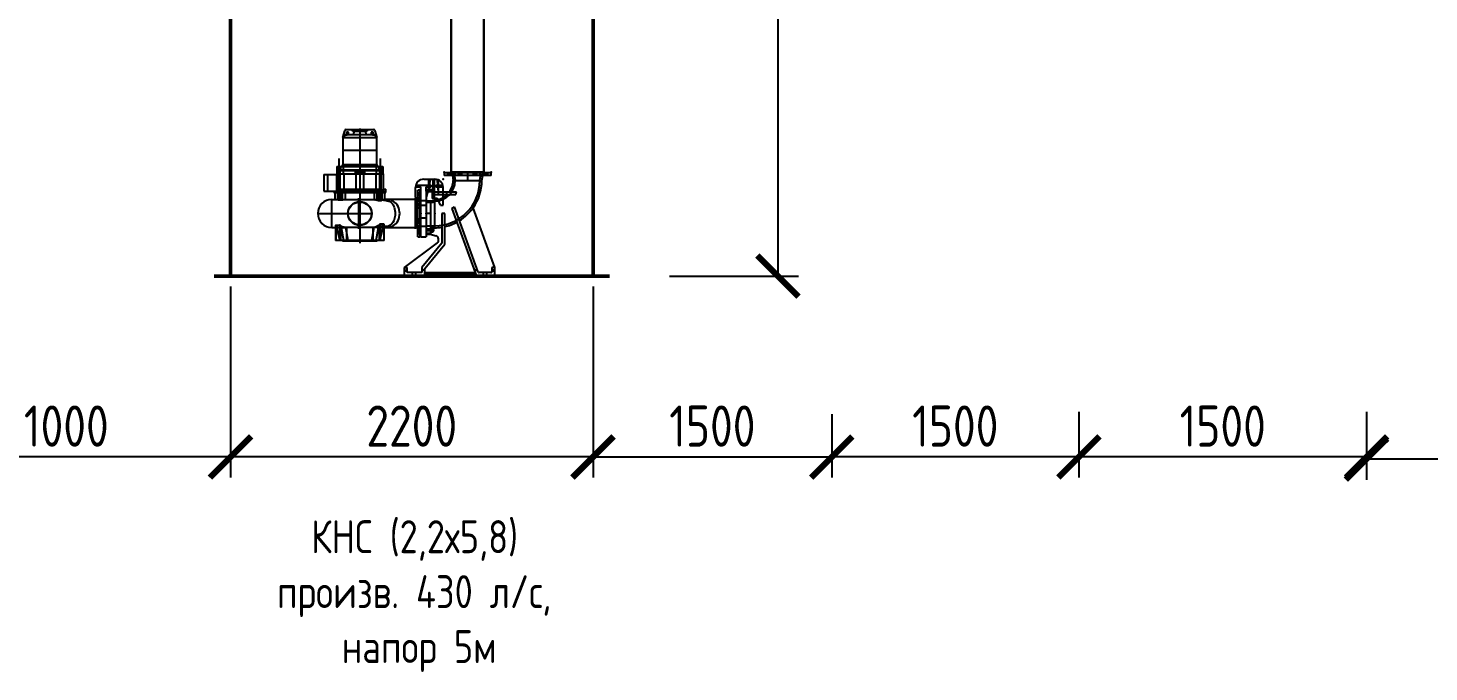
# Model space of a CAD drawing. Header units: millimetres. Extents: x 24859265 to 26550985, y 32092698 to 33532929.
# Drawn here: x 26245838 to 26254340, y 33133380 to 33137289 of the extents above; entities that cross this region are included whole.
import ezdxf

# ---------------------------------------------------------------- set-up
doc = ezdxf.new("R2010")
doc.units = ezdxf.units.MM
doc.layers.add('Труба профиль', color=7, linetype='Continuous', lineweight=50)
doc.styles.add('ARTEM GOST', font='GOST_0.TTF')
doc.styles.add('GOST 2.304', font='GOST_0.TTF')
doc.styles.get("Standard").update_dxf_attribs({"font": 'arial.ttf'})
doc.dimstyles.new('ISO-25', dxfattribs={"dimtxt": 2.5, "dimasz": 2.5, "dimexe": 1.25, "dimexo": 0.625, "dimtad": 1, "dimtxsty": 'Standard', "dimcen": 2.5, "dimadec": 0, "dimazin": 0, "dimtfac": 1, "dimtmove": 0, "dimatfit": 3, "dimfxl": 1, "dimarcsym": 0})

# ---------------------------------------------------------------- blocks, each defined once
blk = doc.blocks.new('_ArchTick')
at = {"color": 0, "linetype": 'ByBlock', "const_width": 0.15}
blk.add_lwpolyline([(-0.5, -0.5), (0.5, 0.5)], dxfattribs=at)
blk = doc.blocks.new('*D213')
at = {"color": 0, "lineweight": -2, "transparency": 16777216}
for p, q in [((26249731.1, 33140312.1), (26250514.3, 33140312.1)), ((26250389.3, 33140312.1), (26250389.3, 33135783.2)), ((26249731.1, 33135783.2), (26250514.3, 33135783.2))]:
    blk.add_line(p, q, dxfattribs=at)
at = {"color": 0, "lineweight": -2, "transparency": 16777216, "xscale": 250, "yscale": 250, "zscale": 250}
for p, rotation in [((26250389.3, 33140312.1), 90), ((26250389.3, 33135783.2), 270)]:
    blk.add_blockref('_ArchTick', p, dxfattribs=dict(at, rotation=rotation))
at = {"color": 0, "transparency": 16777216, "insert": (26250201.8, 33138047.7), "char_height": 250, "attachment_point": 5, "rotation": 90, "style": 'GOST 2.304'}
blk.add_mtext('4529', dxfattribs=at)
blk = doc.blocks.new('*D458')
at = {"color": 0, "lineweight": -2, "transparency": 16777216}
for p, q in [((26253961.2, 33134960.1), (26253961.2, 33134547.5)), ((26261961.2, 33134947.3), (26261961.2, 33134547.5)), ((26261961.2, 33134672.5), (26253961.2, 33134672.5))]:
    blk.add_line(p, q, dxfattribs=at)
at = {"color": 0, "lineweight": -2, "transparency": 16777216, "xscale": 250, "yscale": 250, "zscale": 250, "rotation": 180}
blk.add_blockref('_ArchTick', (26253961.2, 33134672.5), dxfattribs=at)
at = {"color": 0, "lineweight": -2, "transparency": 16777216, "xscale": 250, "yscale": 250, "zscale": 250}
blk.add_blockref('_ArchTick', (26261961.2, 33134672.5), dxfattribs=at)
at = {"color": 0, "transparency": 16777216, "insert": (26257961.2, 33134860), "char_height": 250, "attachment_point": 5, "style": 'GOST 2.304'}
blk.add_mtext('8000', dxfattribs=at)
blk = doc.blocks.new('*D464')
at = {"color": 0, "lineweight": -2, "transparency": 16777216}
for p, q in [((26252215.7, 33134945.1), (26252215.7, 33134560.3)), ((26253961.2, 33134960.1), (26253961.2, 33134560.3)), ((26253961.2, 33134685.3), (26252215.7, 33134685.3))]:
    blk.add_line(p, q, dxfattribs=at)
at = {"color": 0, "lineweight": -2, "transparency": 16777216, "xscale": 250, "yscale": 250, "zscale": 250, "rotation": 180}
blk.add_blockref('_ArchTick', (26252215.7, 33134685.3), dxfattribs=at)
at = {"color": 0, "lineweight": -2, "transparency": 16777216, "xscale": 250, "yscale": 250, "zscale": 250}
blk.add_blockref('_ArchTick', (26253961.2, 33134685.3), dxfattribs=at)
at = {"color": 0, "transparency": 16777216, "insert": (26253088.5, 33134872.8), "char_height": 250, "attachment_point": 5, "style": 'GOST 2.304'}
blk.add_mtext('1500', dxfattribs=at)
blk = doc.blocks.new('*D465')
at = {"color": 0, "lineweight": -2, "transparency": 16777216}
for p, q in [((26250715.7, 33134945.1), (26250715.7, 33134560.3)), ((26252215.7, 33134960.1), (26252215.7, 33134560.3)), ((26252215.7, 33134685.3), (26250715.7, 33134685.3))]:
    blk.add_line(p, q, dxfattribs=at)
at = {"color": 0, "lineweight": -2, "transparency": 16777216, "xscale": 250, "yscale": 250, "zscale": 250, "rotation": 180}
blk.add_blockref('_ArchTick', (26250715.7, 33134685.3), dxfattribs=at)
at = {"color": 0, "lineweight": -2, "transparency": 16777216, "xscale": 250, "yscale": 250, "zscale": 250}
blk.add_blockref('_ArchTick', (26252215.7, 33134685.3), dxfattribs=at)
at = {"color": 0, "transparency": 16777216, "insert": (26251465.7, 33134872.8), "char_height": 250, "attachment_point": 5, "style": 'GOST 2.304'}
blk.add_mtext('1500', dxfattribs=at)
blk = doc.blocks.new('*D580')
at = {"color": 0, "lineweight": -2, "transparency": 16777216}
for p, q in [((26249267, 33135720.7), (26249267, 33134560.3)), ((26250715.7, 33134945.1), (26250715.7, 33134560.3)), ((26249267, 33134685.3), (26250715.7, 33134685.3))]:
    blk.add_line(p, q, dxfattribs=at)
at = {"color": 0, "lineweight": -2, "transparency": 16777216, "xscale": 250, "yscale": 250, "zscale": 250, "rotation": 180}
blk.add_blockref('_ArchTick', (26249267, 33134685.3), dxfattribs=at)
at = {"color": 0, "lineweight": -2, "transparency": 16777216, "xscale": 250, "yscale": 250, "zscale": 250}
blk.add_blockref('_ArchTick', (26250715.7, 33134685.3), dxfattribs=at)
at = {"color": 0, "transparency": 16777216, "insert": (26249991.3, 33134872.8), "char_height": 250, "attachment_point": 5, "style": 'GOST 2.304'}
blk.add_mtext('1500', dxfattribs=at)
blk = doc.blocks.new('*D581')
at = {"color": 0, "lineweight": -2, "transparency": 16777216}
for p, q in [((26247067, 33135720.7), (26247067, 33134560.3)), ((26249267, 33134960.1), (26249267, 33134560.3)), ((26249267, 33134685.3), (26247067, 33134685.3))]:
    blk.add_line(p, q, dxfattribs=at)
at = {"color": 0, "lineweight": -2, "transparency": 16777216, "xscale": 250, "yscale": 250, "zscale": 250, "rotation": 180}
blk.add_blockref('_ArchTick', (26247067, 33134685.3), dxfattribs=at)
at = {"color": 0, "lineweight": -2, "transparency": 16777216, "xscale": 250, "yscale": 250, "zscale": 250}
blk.add_blockref('_ArchTick', (26249267, 33134685.3), dxfattribs=at)
at = {"color": 0, "transparency": 16777216, "insert": (26248167, 33134872.8), "char_height": 250, "attachment_point": 5, "style": 'GOST 2.304'}
blk.add_mtext('2200', dxfattribs=at)
blk = doc.blocks.new('*D583')
at = {"color": 0, "lineweight": -2, "transparency": 16777216}
for p, q in [((26245074.7, 33135232), (26245074.7, 33134560.3)), ((26247067, 33134960.1), (26247067, 33134560.3)), ((26247067, 33134685.3), (26245074.7, 33134685.3))]:
    blk.add_line(p, q, dxfattribs=at)
at = {"color": 0, "lineweight": -2, "transparency": 16777216, "xscale": 250, "yscale": 250, "zscale": 250, "rotation": 180}
blk.add_blockref('_ArchTick', (26245074.7, 33134685.3), dxfattribs=at)
at = {"color": 0, "lineweight": -2, "transparency": 16777216, "xscale": 250, "yscale": 250, "zscale": 250}
blk.add_blockref('_ArchTick', (26247067, 33134685.3), dxfattribs=at)
at = {"color": 0, "transparency": 16777216, "insert": (26246070.8, 33134872.8), "char_height": 250, "attachment_point": 5, "style": 'GOST 2.304'}
blk.add_mtext('1000', dxfattribs=at)

msp = doc.modelspace()

# ---------------------------------------------------------------- linework, layer by layer
at = {"lineweight": 30}
for p, q in [((26248405.3897, 33136413.2213), (26248405.3897, 33137458.4538)), ((26248605.3897, 33136413.2213), (26248605.3897, 33137458.4538))]:
    msp.add_line(p, q, dxfattribs=at)
for p, q in [((26247748.5897, 33136623.3918), (26247748.5897, 33136548.2213)), ((26247748.5897, 33136623.3918), (26247749.1589, 33136623.3918)), ((26247749.1589, 33136623.3918), (26247760.2567, 33136664.8095)), ((26247753.351, 33136623.3918), (26247753.351, 33136639.0368)), ((26247753.351, 33136623.3918), (26247950.4285, 33136623.3918)), ((26247769.0897, 33136641.2213), (26247775.1119, 33136641.2213)), ((26247769.916, 33136672.2213), (26247933.8635, 33136672.2213)), ((26247770.8897, 33136657.2213), (26247770.8897, 33136645.2213)), ((26247782.8897, 33136657.2213), (26247770.8897, 33136657.2213)), ((26247770.8897, 33136645.2213), (26247782.8897, 33136645.2213)), ((26247928.6676, 33136641.2213), (26247775.1119, 33136641.2213)), ((26247782.8897, 33136645.2213), (26247782.8897, 33136657.2213)), ((26247807.8897, 33136662.2213), (26247807.8897, 33136672.2213)), ((26247807.8897, 33136662.2213), (26247819.661, 33136662.2213)), ((26247812.8897, 33136647.2213), (26247812.8897, 33136641.2213)), ((26247819.661, 33136662.2213), (26247884.1185, 33136662.2213)), ((26247851.8897, 33136678.4213), (26247851.8897, 33135982.2963)), ((26247884.1185, 33136662.2213), (26247895.8897, 33136662.2213)), ((26247890.8897, 33136641.2213), (26247890.8897, 33136647.2213)), ((26247895.8897, 33136672.2213), (26247895.8897, 33136662.2213)), ((26247932.8897, 33136657.2213), (26247920.8897, 33136657.2213)), ((26247920.8897, 33136657.2213), (26247920.8897, 33136645.2213)), ((26247920.8897, 33136645.2213), (26247932.8897, 33136645.2213)), ((26247928.6676, 33136641.2213), (26247934.6897, 33136641.2213)), ((26247932.8897, 33136645.2213), (26247932.8897, 33136657.2213)), ((26247943.5227, 33136664.8095), (26247954.6206, 33136623.3918)), ((26247950.4285, 33136639.0368), (26247950.4285, 33136623.3918)), ((26247954.6206, 33136623.3918), (26247955.1897, 33136623.3918)), ((26247955.1897, 33136548.2213), (26247955.1897, 33136623.3918)), ((26247748.3897, 33136548.2213), (26247748.3897, 33136458.5713)), ((26247748.3897, 33136548.2213), (26247955.3897, 33136548.2213)), ((26247955.3897, 33136458.5713), (26247955.3897, 33136548.2213)), ((26247711.8897, 33136448.2213), (26247711.8897, 33136403.2213)), ((26247711.8897, 33136448.2213), (26247991.8897, 33136448.2213)), ((26247714.3897, 33136448.2213), (26247714.3897, 33136403.2213)), ((26247717.2091, 33136448.2213), (26247717.2091, 33136417.2213)), ((26247726.8897, 33136426.2213), (26247726.8897, 33136403.2213)), ((26247976.8897, 33136426.2213), (26247726.8897, 33136426.2213)), ((26247727.2091, 33136285.6213), (26247727.2091, 33136497.7213)), ((26247737.2091, 33136417.2213), (26247737.2091, 33136448.2213)), ((26247955.3897, 33136458.5713), (26247748.3897, 33136458.5713)), ((26247753.631, 33136403.2213), (26247753.631, 33136448.2213)), ((26247824.3897, 33136426.2213), (26247824.3897, 33136406.2213)), ((26247879.3897, 33136426.2213), (26247879.3897, 33136406.2213)), ((26247950.1485, 33136448.2213), (26247950.1485, 33136403.2213)), ((26247966.5703, 33136448.2213), (26247966.5703, 33136417.2213)), ((26247976.5703, 33136285.6213), (26247976.5703, 33136497.7213)), ((26247976.8897, 33136403.2213), (26247976.8897, 33136426.2213)), ((26247986.5703, 33136417.2213), (26247986.5703, 33136448.2213)), ((26247989.3897, 33136448.2213), (26247989.3897, 33136403.2213)), ((26247991.8897, 33136448.2213), (26247991.8897, 33136403.2213)), ((26247633.8897, 33136400.2213), (26247633.8897, 33136299.2213)), ((26247633.8897, 33136400.2213), (26247709.3897, 33136400.2213)), ((26247655.6897, 33136400.2213), (26247655.6897, 33136299.2213)), ((26247709.3897, 33136403.2213), (26247711.8897, 33136403.2213)), ((26247709.3897, 33136403.2213), (26247709.3897, 33136291.2213)), ((26247711.8897, 33136403.2213), (26247712.8278, 33136403.2213)), ((26247712.8278, 33136403.2213), (26247990.9517, 33136403.2213)), ((26247717.2091, 33136417.2213), (26247737.2091, 33136417.2213)), ((26247721.7091, 33136417.2213), (26247721.7091, 33136403.2213)), ((26247722.2091, 33136403.2213), (26247722.2091, 33136400.2213)), ((26247722.2091, 33136400.2213), (26247732.2091, 33136400.2213)), ((26247722.6484, 33136311.2213), (26247722.6484, 33136400.2213)), ((26247726.8897, 33136423.2213), (26247726.8897, 33136403.2213)), ((26247726.8897, 33136423.2213), (26247976.8897, 33136423.2213)), ((26247730.8697, 33136400.2213), (26247730.8697, 33136311.2213)), ((26247732.2091, 33136400.2213), (26247732.2091, 33136403.2213)), ((26247732.7091, 33136403.2213), (26247732.7091, 33136417.2213)), ((26247754.2433, 33136403.2213), (26247754.2433, 33136311.2213)), ((26247824.3897, 33136406.2213), (26247879.3897, 33136406.2213)), ((26247826.8897, 33136423.2213), (26247826.8897, 33136311.2213)), ((26247876.8897, 33136311.2213), (26247876.8897, 33136423.2213)), ((26247949.5361, 33136403.2213), (26247949.5361, 33136311.2213)), ((26247966.5703, 33136417.2213), (26247986.5703, 33136417.2213)), ((26247971.0703, 33136417.2213), (26247971.0703, 33136403.2213)), ((26247971.5703, 33136403.2213), (26247971.5703, 33136311.2213)), ((26247976.8897, 33136403.2213), (26247976.8897, 33136423.2213)), ((26247981.5703, 33136311.2213), (26247981.5703, 33136403.2213)), ((26247982.0703, 33136403.2213), (26247982.0703, 33136417.2213)), ((26247990.9517, 33136403.2213), (26247991.8897, 33136403.2213)), ((26247991.8897, 33136403.2213), (26247994.3897, 33136403.2213)), ((26247994.3897, 33136403.2213), (26247994.3897, 33136291.2213)), ((26248239.8897, 33136371.2213), (26248306.8897, 33136371.2213)), ((26248269.3897, 33136371.2213), (26248269.3897, 33136306.2213)), ((26248276.5427, 33136362.1621), (26248270.5749, 33136305.3821)), ((26248313.2861, 33136370.2213), (26248285.4934, 33136370.2213)), ((26248294.8897, 33136370.2213), (26248294.8897, 33136306.1272)), ((26248303.8897, 33136362.1621), (26248294.8897, 33136362.1621)), ((26248303.8897, 33136370.2213), (26248303.8897, 33136300.0308)), ((26248329.3777, 33136294.2213), (26248322.2368, 33136362.1621)), ((26248329.3897, 33136294.2213), (26248329.3897, 33136365.8727)), ((26248362.8897, 33136410.2213), (26248362.8897, 33136394.2213)), ((26248647.8897, 33136410.2213), (26248362.8897, 33136410.2213)), ((26248647.8897, 33136394.2213), (26248362.8897, 33136394.2213)), ((26248383.0242, 33136410.2213), (26248383.0242, 33136394.2213)), ((26248394.5242, 33136414.1713), (26248394.5242, 33136393.2713)), ((26248400.5968, 33136413.2213), (26248399.8897, 33136412.5142)), ((26248399.8897, 33136412.5142), (26248399.8897, 33136410.2213)), ((26248610.8897, 33136412.5142), (26248399.8897, 33136412.5142)), ((26248610.1826, 33136413.2213), (26248400.5968, 33136413.2213)), ((26248406.0242, 33136394.2213), (26248406.0242, 33136410.2213)), ((26248410.3897, 33136413.2213), (26248413.4297, 33136394.2213)), ((26248413.4297, 33136394.2213), (26248418.3897, 33136363.2213)), ((26248418.3897, 33136363.2213), (26248592.3897, 33136363.2213)), ((26248422.3897, 33136413.2213), (26248430.3897, 33136363.2213)), ((26248430.3897, 33136413.2213), (26248430.3897, 33136394.2213)), ((26248447.9677, 33136410.2213), (26248447.9677, 33136394.2213)), ((26248459.4677, 33136414.1713), (26248459.4677, 33136393.2713)), ((26248470.9677, 33136394.2213), (26248470.9677, 33136410.2213)), ((26248505.3897, 33136415.7213), (26248505.3897, 33136360.7213)), ((26248539.8117, 33136410.2213), (26248539.8117, 33136394.2213)), ((26248551.3117, 33136414.1713), (26248551.3117, 33136393.2713)), ((26248562.8117, 33136394.2213), (26248562.8117, 33136410.2213)), ((26248580.3897, 33136394.2213), (26248580.3897, 33136413.2213)), ((26248580.3897, 33136363.2213), (26248588.3897, 33136413.2213)), ((26248592.3897, 33136363.2213), (26248597.3497, 33136394.2213)), ((26248597.3497, 33136394.2213), (26248600.3897, 33136413.2213)), ((26248604.7553, 33136410.2213), (26248604.7553, 33136394.2213)), ((26248610.8897, 33136412.5142), (26248610.1826, 33136413.2213)), ((26248610.8897, 33136410.2213), (26248610.8897, 33136412.5142)), ((26248616.2553, 33136414.1713), (26248616.2553, 33136393.2713)), ((26248627.7553, 33136394.2213), (26248627.7553, 33136410.2213)), ((26248647.8897, 33136394.2213), (26248647.8897, 33136410.2213)), ((26247633.8897, 33136299.2213), (26247709.3897, 33136299.2213)), ((26247694.3897, 33136299.2213), (26247694.3897, 33136291.2213)), ((26247694.3897, 33136291.2213), (26247720.8019, 33136291.2213)), ((26247699.3897, 33136295.7213), (26247699.3897, 33136291.2213)), ((26247699.3897, 33136295.7213), (26247720.8019, 33136295.7213)), ((26247699.3897, 33136291.2213), (26247699.3897, 33136248.2213)), ((26247716.8897, 33136295.7213), (26247716.8897, 33136248.2213)), ((26247720.8019, 33136295.7213), (26247720.8019, 33136245.116)), ((26247759.1012, 33136295.7213), (26247720.8019, 33136295.7213)), ((26247720.8019, 33136291.2213), (26247759.1012, 33136291.2213)), ((26247721.1427, 33136245.6697), (26247721.1427, 33136295.7213)), ((26247721.5569, 33136311.2213), (26247982.2226, 33136311.2213)), ((26247721.5569, 33136295.7213), (26247721.5569, 33136311.2213)), ((26247721.5569, 33136291.2213), (26247721.5569, 33136295.7213)), ((26247723.3504, 33136244.1293), (26247723.3504, 33136295.7213)), ((26247726.3052, 33136295.7213), (26247726.3052, 33136248.1547)), ((26247736.8511, 33136243.3665), (26247736.8511, 33136295.7213)), ((26247746.1082, 33136244.4792), (26247746.1082, 33136295.7213)), ((26247944.6783, 33136295.7213), (26247759.1012, 33136295.7213)), ((26247759.1012, 33136291.2213), (26247944.6783, 33136291.2213)), ((26247765.3751, 33136291.2213), (26247765.3751, 33136295.7213)), ((26247765.3751, 33136247.5517), (26247765.3751, 33136291.2213)), ((26247801.8897, 33136311.2213), (26247801.8897, 33136291.2213)), ((26247821.8897, 33136311.2213), (26247821.8897, 33136291.2213)), ((26247845.8897, 33136069.7213), (26247845.8897, 33136256.7213)), ((26247881.8897, 33136311.2213), (26247881.8897, 33136291.2213)), ((26247901.8897, 33136311.2213), (26247901.8897, 33136291.2213)), ((26247938.4044, 33136295.7213), (26247938.4044, 33136291.2213)), ((26247938.4044, 33136291.2213), (26247938.4044, 33136246.7961)), ((26247982.9775, 33136295.7213), (26247944.6783, 33136295.7213)), ((26247944.6783, 33136291.2213), (26247982.9775, 33136291.2213)), ((26247957.6713, 33136242.296), (26247957.6713, 33136295.7213)), ((26247966.9284, 33136240.4531), (26247966.9284, 33136295.7213)), ((26247977.4742, 33136246.7961), (26247977.4742, 33136295.7213)), ((26247980.4291, 33136240.4531), (26247980.4291, 33136295.7213)), ((26247982.2226, 33136311.2213), (26247982.2226, 33136295.7213)), ((26247982.2226, 33136295.7213), (26247982.2226, 33136291.2213)), ((26247982.6368, 33136242.296), (26247982.6368, 33136295.7213)), ((26247982.9775, 33136295.7213), (26248004.3897, 33136295.7213)), ((26247982.9775, 33136241.5403), (26247982.9775, 33136295.7213)), ((26247982.9775, 33136291.2213), (26248009.3897, 33136291.2213)), ((26247986.8897, 33136248.2213), (26247986.8897, 33136295.7213)), ((26247994.3897, 33136311.2213), (26248009.3897, 33136311.2213)), ((26248004.3897, 33136291.2213), (26248004.3897, 33136295.7213)), ((26248004.3897, 33136246.7961), (26248004.3897, 33136291.2213)), ((26248009.3897, 33136291.2213), (26248009.3897, 33136311.2213)), ((26248188.8314, 33136069.7213), (26248188.8314, 33136256.7213)), ((26248189.8897, 33136263.2213), (26248189.8897, 33136321.2213)), ((26248190.0926, 33136325.7213), (26248221.8897, 33136325.7213)), ((26248192.0384, 33136335.7213), (26248284.0897, 33136335.7213)), ((26248222.8397, 33136274.0868), (26248201.9397, 33136274.0868)), ((26248202.8897, 33136229.591), (26248202.8897, 33136305.7213)), ((26248218.8897, 33136305.7213), (26248202.8897, 33136305.7213)), ((26248218.8897, 33136285.5868), (26248202.8897, 33136285.5868)), ((26248202.8897, 33136262.5868), (26248218.8897, 33136262.5868)), ((26248218.8897, 33136217.8451), (26248218.8897, 33136305.7213)), ((26248221.1826, 33136268.7213), (26248218.8897, 33136268.7213)), ((26248221.8897, 33136268.0142), (26248221.1826, 33136268.7213)), ((26248221.1826, 33136216.8527), (26248221.1826, 33136268.7213)), ((26248221.8897, 33136216.5737), (26248221.8897, 33136325.7213)), ((26248255.3897, 33136299.2213), (26248255.3897, 33136325.7213)), ((26248255.3897, 33136325.7213), (26248284.0897, 33136325.7213)), ((26248255.3897, 33136299.2213), (26248255.3897, 33136020.7213)), ((26248264.9256, 33136298.8095), (26248255.3897, 33136263.2213)), ((26248282.8897, 33136306.2213), (26248262.3897, 33136306.2213)), ((26248268.7242, 33136335.7213), (26248268.7242, 33136325.7213)), ((26248269.0897, 33136335.7213), (26248269.0897, 33136325.7213)), ((26248269.3897, 33136306.2213), (26248269.3897, 33136304.7659)), ((26248269.3897, 33136304.7659), (26248269.3897, 33136294.2213)), ((26248305.3897, 33136294.2213), (26248269.3897, 33136294.2213)), ((26248281.1348, 33136335.7213), (26248281.1348, 33136325.7213)), ((26248293.3897, 33136306.2213), (26248282.8897, 33136306.2213)), ((26248284.0897, 33136335.7213), (26248284.0897, 33136325.7213)), ((26248292.8897, 33136255.7213), (26248292.8897, 33136296.2213)), ((26248305.3897, 33136294.2213), (26248356.8897, 33136294.2213)), ((26248305.3897, 33136253.2213), (26248305.3897, 33136294.2213)), ((26248305.3897, 33136278.2213), (26248356.8897, 33136278.2213)), ((26248314.0897, 33136335.7213), (26248314.0897, 33136325.7213)), ((26248314.0897, 33136335.7213), (26248354.7411, 33136335.7213)), ((26248314.0897, 33136325.7213), (26248356.6868, 33136325.7213)), ((26248319.0897, 33136335.7213), (26248319.0897, 33136325.7213)), ((26248325.8897, 33136335.7213), (26248325.8897, 33136325.7213)), ((26248330.0115, 33136278.2213), (26248330.0115, 33136294.2213)), ((26248340.8897, 33136335.7213), (26248340.8897, 33136325.7213)), ((26248345.8897, 33136335.7213), (26248345.8897, 33136325.7213)), ((26248356.8897, 33136213.2213), (26248356.8897, 33136321.2213)), ((26248356.8897, 33136294.2213), (26248438.6546, 33136294.2213)), ((26248356.8897, 33136278.2213), (26248433.9889, 33136278.2213)), ((26248380.0115, 33136278.2213), (26248380.0115, 33136294.2213)), ((26248433.9889, 33136278.2213), (26248438.6546, 33136294.2213)), ((26247681.8897, 33136073.9713), (26247681.8897, 33136252.4713)), ((26247681.8897, 33136248.2213), (26247720.5098, 33136248.2057)), ((26247715.8983, 33136248.2213), (26248004.3897, 33136248.2213)), ((26247720.5098, 33136248.2057), (26247726.3052, 33136248.1547)), ((26247736.8511, 33136243.3665), (26247723.3504, 33136244.1293)), ((26247765.3751, 33136247.5517), (26247746.1082, 33136244.4792)), ((26247765.3751, 33136247.5517), (26247938.4044, 33136246.7961)), ((26247845.8897, 33136232.6355), (26247845.8897, 33136248.2213)), ((26247851.8897, 33136246.7961), (26247851.8897, 33136078.3076)), ((26247980.4291, 33136240.4531), (26247966.9284, 33136240.4531)), ((26247977.4742, 33136246.7961), (26247982.9775, 33136246.7961)), ((26247982.6368, 33136242.296), (26247982.9775, 33136241.5183)), ((26247982.9775, 33136241.5183), (26247982.9486, 33136241.3219)), ((26247982.9775, 33136246.7961), (26248004.3897, 33136246.7961)), ((26247984.2726, 33136246.7961), (26247984.2726, 33136248.2213)), ((26248192.1928, 33136248.2213), (26248004.3897, 33136248.2213)), ((26248188.8314, 33136248.2213), (26248188.8314, 33136078.2213)), ((26248221.8897, 33136248.2213), (26248192.1928, 33136248.2213)), ((26248222.8397, 33136209.1433), (26248201.9397, 33136209.1433)), ((26248221.8897, 33136238.2213), (26248202.8897, 33136238.2213)), ((26248202.8897, 33136020.7213), (26248202.8897, 33136229.591)), ((26248218.8897, 33136220.6433), (26248202.8897, 33136220.6433)), ((26248202.8897, 33136197.6433), (26248218.8897, 33136197.6433)), ((26248218.8897, 33136020.7213), (26248218.8897, 33136217.8451)), ((26248221.1826, 33136057.7213), (26248221.1826, 33136216.8527)), ((26248255.3897, 33136239.2213), (26248221.8897, 33136239.2213)), ((26248221.8897, 33136020.7213), (26248221.8897, 33136216.5737)), ((26248221.8897, 33136213.2213), (26248255.3897, 33136213.2213)), ((26248305.3897, 33136238.2213), (26248255.3897, 33136238.2213)), ((26248255.3897, 33136231.2213), (26248290.3897, 33136231.2213)), ((26248280.3897, 33136231.2213), (26248280.3897, 33136037.2213)), ((26248318.1194, 33136253.2213), (26248295.3897, 33136253.2213)), ((26248305.3897, 33136246.2213), (26248305.3897, 33136253.2213)), ((26248305.3897, 33136246.2213), (26248305.3897, 33136076.3651)), ((26248340.8897, 33136213.2213), (26248327.4042, 33136246.9352)), ((26248340.8897, 33136213.2213), (26248356.8897, 33136213.2213)), ((26248411.0853, 33136193.4319), (26248560.3897, 33135783.2213)), ((26248570.6083, 33135807.7744), (26248426.3999, 33136203.9839)), ((26248539.1709, 33136196.742), (26248539.1112, 33136196.9061)), ((26248670.3897, 33135836.2213), (26248539.1112, 33136196.9061)), ((26247592.6397, 33136163.2213), (26247771.1397, 33136163.2213)), ((26247704.832, 33136089.6106), (26247704.832, 33136000.2213)), ((26247728.8833, 33136092.5891), (26247705.7719, 33136090.3442)), ((26247705.7719, 33136090.3442), (26247705.7719, 33136000.2213)), ((26247706.0035, 33136088.049), (26247706.0035, 33136000.2213)), ((26247728.8833, 33136092.5891), (26247728.8833, 33136000.2213)), ((26247734.2878, 33136090.5446), (26247734.2878, 33136000.2213)), ((26247775.7647, 33136163.2213), (26247928.0147, 33136163.2213)), ((26247845.8897, 33136078.2213), (26247845.8897, 33136093.8071)), ((26247969.4917, 33136094.7641), (26247969.4917, 33136000.2213)), ((26247974.8961, 33136097.5783), (26247974.8961, 33136000.2213)), ((26247998.0076, 33136097.5783), (26247974.8961, 33136097.5783)), ((26247997.7759, 33136094.7641), (26247997.7759, 33136000.2213)), ((26247998.0076, 33136097.5783), (26247998.0076, 33136000.2213)), ((26247998.9475, 33136000.2213), (26247998.9475, 33136096.8253)), ((26248039.5108, 33136094.9388), (26248038.1443, 33136093.9609)), ((26248222.8397, 33136117.2993), (26248201.9397, 33136117.2993)), ((26248218.8897, 33136128.7993), (26248202.8897, 33136128.7993)), ((26248202.8897, 33136105.7993), (26248218.8897, 33136105.7993)), ((26248202.8897, 33136088.2213), (26248221.8897, 33136088.2213)), ((26248221.8897, 33136135.8325), (26248255.3897, 33136135.8325)), ((26248221.8897, 33136087.2213), (26248255.3897, 33136087.2213)), ((26248280.3897, 33136163.2213), (26248255.3897, 33136163.2213)), ((26248255.3897, 33136088.2213), (26248305.3897, 33136088.2213)), ((26248368.3897, 33136163.2213), (26248350.3897, 33136163.2213)), ((26248350.3897, 33136163.2213), (26248350.3897, 33135982.807)), ((26248368.3897, 33135976.2555), (26248368.3897, 33136163.2213)), ((26247681.8897, 33136078.2213), (26247704.832, 33136078.2213)), ((26247704.832, 33136078.2213), (26247766.2948, 33136078.2213)), ((26247998.9475, 33136000.2213), (26247704.832, 33136000.2213)), ((26247711.0826, 33136078.2213), (26247730.5302, 33136000.2213)), ((26247739.1914, 33136078.2213), (26247753.1068, 33136000.2213)), ((26247745.8897, 33136000.2213), (26247745.8897, 33135997.2213)), ((26247936.3191, 33136078.3076), (26247766.2948, 33136078.2213)), ((26247781.391, 33136000.2213), (26247767.4757, 33136078.2213)), ((26247771.8897, 33136078.2213), (26247771.8897, 33135997.2213)), ((26247998.9475, 33136078.2213), (26247779.8364, 33136078.2213)), ((26247936.3191, 33136078.3076), (26247922.3884, 33136000.2213)), ((26247931.8897, 33135997.2213), (26247931.8897, 33136078.2213)), ((26247950.6727, 33136000.2213), (26247964.6034, 33136078.3076)), ((26247957.8897, 33135997.2213), (26247957.8897, 33136000.2213)), ((26247992.7184, 33136078.3076), (26247964.6034, 33136078.3076)), ((26247973.2493, 33136000.2213), (26247992.7184, 33136078.3076)), ((26247998.9475, 33136078.2213), (26248202.8897, 33136078.2213)), ((26248222.8397, 33136052.3558), (26248201.9397, 33136052.3558)), ((26248202.8897, 33136078.2213), (26248221.8897, 33136078.2213)), ((26248218.8897, 33136063.8558), (26248202.8897, 33136063.8558)), ((26248202.8897, 33136040.8558), (26248218.8897, 33136040.8558)), ((26248202.8897, 33136020.7213), (26248218.8897, 33136020.7213)), ((26248218.8897, 33136057.7213), (26248221.1826, 33136057.7213)), ((26248221.1826, 33136057.7213), (26248221.8897, 33136058.4284)), ((26248221.8897, 33136020.7213), (26248255.3897, 33136020.7213)), ((26248280.3897, 33136067.2473), (26248255.3897, 33136067.2473)), ((26248280.3897, 33136058.6507), (26248255.3897, 33136058.6507)), ((26248280.3897, 33136041.2223), (26248255.3897, 33136041.2223)), ((26248255.3897, 33136037.2213), (26248280.3897, 33136037.2213)), ((26248279.8897, 33136060.2213), (26248300.8897, 33136060.2213)), ((26248280.3897, 33136076.3651), (26248305.3897, 33136076.3651)), ((26248280.3897, 33136037.2213), (26248312.1575, 33136028.2878)), ((26248290.3897, 33136049.7213), (26248290.3897, 33136070.7213)), ((26247745.8897, 33135997.2213), (26247957.8897, 33135997.2213)), ((26248320.2608, 33135984.1252), (26248120.3897, 33135836.2213)), ((26248350.3897, 33135982.807), (26248227.3897, 33135836.2213)), ((26248245.3897, 33135829.6698), (26248368.3897, 33135976.2555)), ((26248120.3897, 33135836.2213), (26248138.3897, 33135836.2213)), ((26248120.3897, 33135836.2213), (26248120.3897, 33135783.2213)), ((26248138.3897, 33135804.2213), (26248138.3897, 33135836.2213)), ((26248227.3897, 33135836.2213), (26248227.3897, 33135804.2213)), ((26248670.3897, 33135836.2213), (26248652.3897, 33135836.2213)), ((26248652.3897, 33135836.2213), (26248652.3897, 33135809.6213)), ((26248670.3897, 33135786.8213), (26248670.3897, 33135836.2213)), ((26248120.3897, 33135819.7636), (26248138.3897, 33135819.7636)), ((26248120.3897, 33135814.8014), (26248138.3897, 33135814.8014)), ((26248120.3897, 33135783.2213), (26248245.3897, 33135783.2213)), ((26248227.3897, 33135804.2213), (26248138.3897, 33135804.2213)), ((26248170.3897, 33135804.2213), (26248170.3897, 33135783.2213)), ((26248190.3897, 33135804.2213), (26248190.3897, 33135783.2213)), ((26248245.3897, 33135819.2213), (26248227.3897, 33135819.2213)), ((26248245.3897, 33135783.2213), (26248245.3897, 33135829.6698)), ((26248245.3897, 33135805.2213), (26248552.3824, 33135805.2213)), ((26248245.3897, 33135795.2213), (26248556.0221, 33135795.2213)), ((26248566.442, 33135819.2213), (26248547.2868, 33135819.2213)), ((26248560.3897, 33135783.2213), (26248666.7897, 33135783.2213)), ((26248646.9897, 33135804.2213), (26248575.6827, 33135804.2213)), ((26248600.3897, 33135804.2213), (26248600.3897, 33135783.2213)), ((26248620.3897, 33135804.2213), (26248620.3897, 33135783.2213)), ((26248670.3897, 33135819.7636), (26248652.3897, 33135819.7636)), ((26248652.3897, 33135814.8014), (26248670.3897, 33135814.8014))]:
    msp.add_line(p, q)
for points in [[(26247769.3074, 33136641.2213), (26247765.5561, 33136640.8803), (26247758.9936, 33136638.4827), (26247753.6074, 33136634.0523), (26247750.9964, 33136630.2496)], [(26247775.1119, 33136641.2213), (26247773.1496, 33136641.1409), (26247765.2581, 33136639.059), (26247758.9209, 33136634.5718), (26247754.839, 33136628.5454), (26247753.351, 33136623.3918)], [(26247950.4285, 33136623.3918), (26247949.4611, 33136627.2451), (26247948.0267, 33136630.3616), (26247943.5381, 33136635.8153), (26247937.5228, 33136639.4969), (26247930.3754, 33136641.1604), (26247928.6676, 33136641.2213)], [(26247952.783, 33136630.2496), (26247951.3211, 33136632.5977), (26247946.3648, 33136637.4831), (26247940.0717, 33136640.4534), (26247934.4721, 33136641.2213)], [(26247879.3897, 33136411.4576), (26247864.6554, 33136413.2331), (26247849.317, 33136413.7265), (26247836.833, 33136413.035), (26247824.3897, 33136411.4576)], [(26247723.3504, 33136244.1293), (26247721.5913, 33136244.4187), (26247720.829, 33136244.9612), (26247720.8019, 33136245.1066)], [(26247721.1427, 33136245.6697), (26247723.6981, 33136247.3648), (26247726.3052, 33136248.1547)], [(26247746.1082, 33136244.4792), (26247742.7998, 33136243.8123), (26247739.5266, 33136243.4118), (26247736.8511, 33136243.3665)], [(26247845.8897, 33136093.8071), (26247834.9349, 33136095.5368), (26247824.618, 33136098.8021), (26247815.2077, 33136103.4188), (26247806.6379, 33136109.3307), (26247797.5766, 33136118.1032), (26247790.137, 33136128.5358), (26247784.9328, 33136139.7013), (26247781.7384, 33136151.8038), (26247780.7985, 33136162.5827), (26247781.5394, 33136173.3819), (26247783.7454, 33136183.1886), (26247787.2923, 33136192.4687), (26247792.2821, 33136201.3545), (26247798.4107, 33136209.2994), (26247806.4342, 33136216.9445), (26247815.5132, 33136223.2027), (26247826.9668, 33136228.5324), (26247839.485, 33136231.8353), (26247845.8897, 33136232.6355)], [(26247845.8897, 33136232.6355), (26247855.2549, 33136232.7846), (26247864.5342, 33136231.765), (26247873.3641, 33136229.6379), (26247881.6972, 33136226.498), (26247892.6227, 33136220.3698), (26247902.2588, 33136212.4396), (26247910.4273, 33136202.7561), (26247916.803, 33136191.5544), (26247920.7318, 33136180.3059), (26247922.6991, 33136168.4121), (26247922.6799, 33136157.8791), (26247921.0791, 33136147.5059), (26247918.0826, 33136137.9313), (26247913.8044, 33136129.0029), (26247907.9714, 33136120.3772), (26247901.0182, 33136112.8101), (26247891.9727, 33136105.6328), (26247881.832, 33136100.0054), (26247872.7669, 33136096.6247), (26247863.1276, 33136094.4447), (26247854.5356, 33136093.6258), (26247845.8897, 33136093.8071)], [(26247957.6713, 33136242.296), (26247948.1648, 33136244.9584), (26247938.4044, 33136246.7961)], [(26247966.9284, 33136240.4531), (26247964.2706, 33136240.6678), (26247961.266, 33136241.2612), (26247958.1079, 33136242.154), (26247957.6713, 33136242.296)], [(26247977.4742, 33136246.7961), (26247980.0711, 33136244.9743), (26247982.6368, 33136242.296)], [(26247982.9486, 33136241.3219), (26247982.099, 33136240.6552), (26247980.4291, 33136240.4531)], [(26247984.2726, 33136246.7961), (26247995.3025, 33136243.3831), (26247995.6338, 33136243.2468)], [(26247995.6338, 33136243.2468), (26248010.7902, 33136242.261), (26248018.1523, 33136240.9453), (26248025.3255, 33136238.9065), (26248033.7304, 33136235.2016)], [(26248033.7304, 33136235.2016), (26248033.9866, 33136235.0604), (26248039.5307, 33136231.4891)], [(26248039.5307, 33136231.4891), (26248042.3149, 33136229.2634), (26248046.2472, 33136225.5001), (26248050.0046, 33136221.0553), (26248053.6545, 33136215.6796), (26248057.0137, 33136209.4448), (26248060.3059, 33136201.4827), (26248063.083, 33136192.1987), (26248065.0797, 33136182.1211), (26248066.2577, 33136170.8961), (26248066.4701, 33136161.2157), (26248065.9311, 33136151.2777), (26248064.8132, 33136142.6478), (26248063.1049, 33136134.3326), (26248060.7624, 33136126.2758), (26248057.9007, 33136118.9229), (26248052.6928, 33136109.2248), (26248046.6546, 33136101.3801), (26248041.3976, 33136096.4092), (26248039.5108, 33136094.9388)], [(26248411.0853, 33136193.4319), (26248425.4812, 33136203.2899), (26248426.3999, 33136203.9839)], [(26247705.7719, 33136090.3442), (26247705.1314, 33136090.1468), (26247704.8485, 33136089.7691), (26247704.832, 33136089.6225)], [(26247704.832, 33136089.6225), (26247704.9273, 33136089.2281), (26247705.4432, 33136088.5282), (26247706.0035, 33136088.049)], [(26247706.0035, 33136088.049), (26247715.1902, 33136082.5187), (26247725.1847, 33136079.1533), (26247734.0626, 33136078.2213)], [(26247734.2878, 33136090.5446), (26247732.7871, 33136091.5491), (26247731.4631, 33136092.1456), (26247730.0572, 33136092.5258), (26247729.0646, 33136092.5999), (26247728.8833, 33136092.5891)], [(26247766.2948, 33136078.2213), (26247756.8706, 33136079.2088), (26247747.4464, 33136082.2611), (26247740.7409, 33136085.8304), (26247734.2878, 33136090.5446)], [(26247969.4917, 33136094.7641), (26247960.8924, 33136087.3379), (26247951.2587, 33136081.9105), (26247943.9267, 33136079.4648), (26247936.3191, 33136078.3076)], [(26247964.6034, 33136078.3076), (26247971.2162, 33136079.2355), (26247977.7961, 33136081.2038), (26247988.057, 33136086.5643), (26247997.7759, 33136094.7641)], [(26247974.8961, 33136097.5783), (26247973.9409, 33136097.4508), (26247972.9085, 33136097.1033), (26247971.8153, 33136096.5565), (26247970.6153, 33136095.756), (26247969.4917, 33136094.7641)], [(26248033.1788, 33136090.9434), (26248030.0598, 33136089.4141), (26248024.0541, 33136087.1102), (26248010.2099, 33136084.1048), (26247995.6338, 33136083.1958)], [(26247997.7759, 33136094.7641), (26247998.6762, 33136095.9463), (26247998.9472, 33136096.8035), (26247998.9475, 33136096.8288)], [(26247998.9475, 33136096.8288), (26247998.7788, 33136097.3146), (26247998.3251, 33136097.5493), (26247998.0076, 33136097.5783)], [(26247704.9339, 33136078.2536), (26247705.4507, 33136078.2601), (26247705.7719, 33136078.2591)], [(26247995.6338, 33136083.1958), (26247987.2356, 33136080.356), (26247978.4783, 33136078.6773), (26247974.1901, 33136078.3076)]]:
    msp.add_lwpolyline(points)
for centre, radius in [((26247851.8897, 33136163.2213), 72.5), ((26248290.3897, 33136060.2213), 10)]:
    msp.add_circle(centre, radius)
for centre, radius, start, end in [((26247769.0897, 33136620.5213), 20.7, 149.99999998, 172.02890925), ((26247769.0897, 33136620.5213), 20.7, 138.46931822, 149.99999998), ((26247769.916, 33136662.2213), 10, 90, 165.0000001), ((26247832.8897, 33136647.2213), 20, 131.40962212, 180), ((26247870.8897, 33136647.2213), 20, 0, 48.59037788), ((26247933.8635, 33136662.2213), 10, 14.9999999, 90), ((26247934.6897, 33136620.5213), 20.7, 87.44254595, 90), ((26247934.6897, 33136620.5213), 20.7, 30.00000002, 40.60523174), ((26247934.6897, 33136620.5213), 20.7, 7.97109075, 30.00000002), ((26247738.0397, 33136458.5713), 10.35, 270, 0), ((26247965.7397, 33136458.5713), 10.35, 180, 270), ((26248239.8897, 33136321.2213), 50, 90, 180), ((26248285.4934, 33136361.2213), 9, 90, 173.99999993), ((26248305.3897, 33136363.2213), 275, 270, 0), ((26248305.3897, 33136363.2213), 125, 270, 0), ((26248306.8897, 33136321.2213), 50, 0, 90), ((26248313.2861, 33136361.2213), 9, 6.00000007, 90), ((26248305.3897, 33136363.2213), 113, 322.40846115, 0), ((26248305.3897, 33136363.2213), 287, 324.56425143, 0), ((26248239.8897, 33136263.2213), 50, 180, 248.89980401), ((26248262.3897, 33136299.2213), 7, 90, 180), ((26248274.5848, 33136296.2213), 10, 90, 165.0000001), ((26248282.8897, 33136296.2213), 10, 0, 90), ((26248295.3897, 33136255.7213), 2.5, 180, 270), ((26248293.3897, 33136294.2213), 12, 0, 90), ((26248305.3897, 33136363.2213), 116.6693, 280.48125141, 296.19442082), ((26248305.3897, 33136363.2213), 116.6693, 296.19442082, 313.23462776), ((26247681.8897, 33136163.2213), 85, 90, 270), ((26247988.8897, 33136163.2213), 85, 53.36327153, 79.49315792), ((26248290.3897, 33136246.2213), 15, 270, 0), ((26248305.3897, 33136363.2213), 116.6693, 270, 280.48125141), ((26248318.1194, 33136243.2213), 10, 21.80140957, 90), ((26248305.3897, 33136363.2213), 286.8562, 301.92020605, 324.56450504), ((26247988.8897, 33136163.2213), 85, 276.7955476, 306.58322581), ((26248305.3897, 33136363.2213), 286.8562, 282.68684584, 298.2677988), ((26247988.8897, 33136163.2213), 85, 272.58162991, 276.7955476), ((26248305.3897, 33136363.2213), 286.8562, 270, 279.02544177), ((26248305.3897, 33136004.2213), 25, 306.501322, 74.29337329), ((26248575.6827, 33135809.6213), 5.4, 199.99999998, 270), ((26248646.9897, 33135809.6213), 5.4, 270, 0.00000085), ((26248666.7897, 33135786.8213), 3.6, 270, 0)]:
    msp.add_arc(centre, radius, start, end)
for start_param, end_param in [(3.341720888, 3.485403711), (3.141592654, 3.341720888), (0, 3.141592654), (5.939374249, 6.083057073), (6.083057073, 6.283185307)]:
    msp.add_ellipse((26248020.384, 33136163.2213), major_axis=(0, -85), ratio=0.863832962, start_param=start_param, end_param=end_param)
for p in [(26247851.8897, 33136672.2213), (26247851.8897, 33136403.2213), (26247851.8897, 33136403.2213), (26248356.8897, 33136371.2213), (26248362.8897, 33136413.2213), (26248505.3897, 33136413.2213), (26248505.3897, 33136413.2213), (26248647.8897, 33136413.2213), (26247851.8897, 33136295.7213), (26247851.8897, 33136291.2213), (26248299.3897, 33136294.2213), (26248221.8897, 33136163.2213), (26248221.8897, 33136163.2213), (26248221.8897, 33136163.2213, -142.5), (26248221.8897, 33136163.2213, 142.5), (26248221.8897, 33136163.2213), (26248255.3897, 33136163.2213), (26248255.3897, 33136163.2213), (26248307.3897, 33136163.2213), (26247851.8897, 33136000.2213), (26248290.3897, 33136060.2213), (26247851.8897, 33135997.2213), (26248180.3897, 33135783.2213, -142.5), (26248180.3897, 33135783.2213, 142.5), (26248180.3897, 33135783.2213, -107.5), (26248180.3897, 33135783.2213, 107.5), (26248610.3897, 33135783.2213, -142.5), (26248610.3897, 33135783.2213, 142.5), (26248610.3897, 33135783.2213, -107.5), (26248610.3897, 33135783.2213, 107.5), (26248670.3897, 33135783.2213)]:
    msp.add_point(p)
at = {"layer": 'Труба профиль'}
for p, q in [((26249266.975, 33135783.2213), (26249266.975, 33140312.1178)), ((26247066.975, 33137781.3076), (26247066.975, 33135783.2213)), ((26246966.975, 33135783.2213), (26249366.975, 33135783.2213))]:
    msp.add_line(p, q, dxfattribs=at)

# ---------------------------------------------------------------- texts
at = {"lineweight": 20, "insert": (26247012.1501, 33134301.3365), "char_height": 200, "width": 2330.966134, "attachment_point": 1, "style": 'ARTEM GOST'}
msp.add_mtext('\\pi544.2;КНС (2,2х5,8)\\P\\pi336.91;произв. 430 л/с,\\P\\pi729.77;напор 5м', dxfattribs=at)

# ---------------------------------------------------------------- dimensions: what is measured, and where the dimension line sits
for base, p1, p2, angle, picture, middle in [((26250389.3182, 33135783.2213), (26249668.6367, 33140312.1178), (26249668.6367, 33135783.2213), 90, '*D213', (26250201.8182, 33138047.6695)), ((26247066.975, 33134685.3199), (26249266.975, 33135022.6397), (26247066.975, 33135783.2213), 180, '*D581', (26248166.975, 33134872.8199)), ((26250715.6939, 33134685.3199), (26252215.6939, 33135022.6397), (26250715.6939, 33135007.6397), 180, '*D465', (26251465.6939, 33134872.8199)), ((26253961.2065, 33134672.5281), (26261961.2065, 33135009.848), (26253961.2065, 33135022.6397), 180, '*D458', (26257961.2065, 33134860.0281))]:
    dim = msp.add_linear_dim(base=base, p1=p1, p2=p2, angle=angle, dimstyle='ISO-25', override={"dimscale": 100, "dimdec": 0, "dimlfac": 1, "dimtxsty": 'GOST 2.304', "dimblk1": 'ArchTick', "dimblk2": 'ArchTick', "dimsah": 1})
    dim.commit()
    dim.dimension.update_dxf_attribs({"geometry": picture, "text_midpoint": middle})
dim = msp.add_linear_dim(base=(26250715.6939, 33134685.3199), p1=(26249266.975, 33135783.2213), p2=(26250715.6939, 33135007.6397), text='1500', dimstyle='ISO-25', override={"dimscale": 100, "dimdec": 0, "dimtxsty": 'GOST 2.304', "dimblk1": 'ArchTick', "dimblk2": 'ArchTick', "dimsah": 1})
dim.commit()
dim.dimension.update_dxf_attribs({"geometry": '*D580', "text_midpoint": (26249991.3345, 33134872.8199)})
for base, p1, p2, text, picture, middle in [((26245074.681, 33134685.3199), (26247066.975, 33135022.6397), (26245074.681, 33135294.5064), '1000', '*D583', (26246070.828, 33134872.8199)), ((26252215.6939, 33134685.3199), (26253961.2065, 33135022.6397), (26252215.6939, 33135007.6397), '1500', '*D464', (26253088.4502, 33134872.8199))]:
    dim = msp.add_linear_dim(base=base, p1=p1, p2=p2, angle=180, text=text, dimstyle='ISO-25', override={"dimscale": 100, "dimdec": 0, "dimlfac": 1, "dimtxsty": 'GOST 2.304', "dimblk1": 'ArchTick', "dimblk2": 'ArchTick', "dimsah": 1})
    dim.commit()
    dim.dimension.update_dxf_attribs({"geometry": picture, "text_midpoint": middle})

doc.saveas('drawing.dxf')
